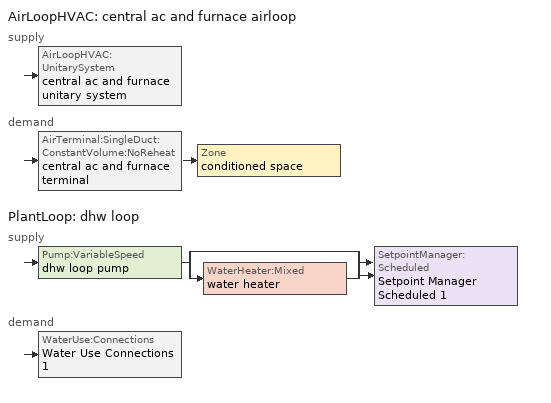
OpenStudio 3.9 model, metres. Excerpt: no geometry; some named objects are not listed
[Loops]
AirLoopHVAC 'central ac and furnace airloop'
 supply: AirLoopHVAC:UnitarySystem 'central ac and furnace unitary system'
 demand: AirTerminal:SingleDuct:ConstantVolume:NoReheat 'central ac and furnace terminal' > Zone 'conditioned space'
PlantLoop 'dhw loop'
 supply: Pump:VariableSpeed 'dhw loop pump' > split
  | bypass
  | WaterHeater:Mixed 'water heater'
  join > SetpointManager:Scheduled 'Setpoint Manager Scheduled 1'
 demand: WaterUse:Connections 'Water Use Connections 1'
[Sizing:Zone]
conditioned space: Zone Cooling Design Supply Air Temperature Input Method=SupplyAirTemperature; Zone Cooling Design Supply Air Temperature {C}=14; Zone Cooling Design Supply Air Temperature Difference {deltaC}=11.11; Zone Heating Design Supply Air Temperature Input Method=SupplyAirTemperature; Zone Heating Design Supply Air Temperature {C}=40; Zone Heating Design Supply Air Temperature Difference {deltaC}=11.11; Zone Cooling Design Supply Air Humidity Ratio {kg-H2O/kg-air}=0.0085; Zone Heating Design Supply Air Humidity Ratio {kg-H2O/kg-air}=0.008; Cooling Design Air Flow Method=DesignDay; Heating Design Air Flow Method=DesignDay; Account for Dedicated Outdoor Air System=No; Dedicated Outdoor Air System Control Strategy=NeutralSupplyAir; Dedicated Outdoor Air Low Setpoint Temperature for Design {C}=autosize; Dedicated Outdoor Air High Setpoint Temperature for Design {C}=autosize; Zone Load Sizing Method=Sensible Load Only No Latent Load; Zone Latent Cooling Design Supply Air Humidity Ratio Input Method=HumidityRatioDifference; Zone Cooling Design Supply Air Humidity Ratio Difference {kgWater/kgDryAir}=0.005; Zone Latent Heating Design Supply Air Humidity Ratio Input Method=HumidityRatioDifference; Zone Humidification Design Supply Air Humidity Ratio Difference {kgWater/kgDryAir}=0.005; Sizing Option=Coincident
[Zone equipment]
conditioned space: central ac and furnace terminal
[Coil:Cooling:DX:SingleSpeed]
central ac and furnace clg coil: Availability Schedule=Always On Discrete; Rated Total Cooling Capacity {W}=6265.79; Rated Sensible Heat Ratio=0.730032; Rated COP {W/W}=3.7702; Rated Air Flow Rate {m3/s}=0.322426; Rated Evaporator Fan Power Per Volume Flow Rate 2017 {W/(m3/s)}=773.3; Rated Evaporator Fan Power Per Volume Flow Rate 2023 {W/(m3/s)}=934.4; Total Cooling Capacity Function of Temperature Curve=Cool-CAP-fT1; Total Cooling Capacity Function of Flow Fraction Curve=Cool-CAP-fFF1; Energy Input Ratio Function of Temperature Curve=Cool-EIR-fT1; Energy Input Ratio Function of Flow Fraction Curve=Cool-EIR-fFF1; Part Load Fraction Correlation Curve=Cool-PLF-fPLR1; Minimum Outdoor Dry-Bulb Temperature for Compressor Operation {C}=-25; Nominal Time for Condensate Removal to Begin {s}=1000; Ratio of Initial Moisture Evaporation Rate and Steady State Latent Capacity=1.5; Maximum Cycling Rate {cycles/hr}=3; Latent Capacity Time Constant {s}=45; Condenser Type=AirCooled; Evaporative Condenser Effectiveness=0.9; Evaporative Condenser Air Flow Rate {m3/s}=autosize; Evaporative Condenser Pump Rated Power Consumption {W}=autosize; Crankcase Heater Capacity {W}=50; Maximum Outdoor Dry-Bulb Temperature for Crankcase Heater Operation {C}=10; Basin Heater Capacity {W/K}=0; Basin Heater Setpoint Temperature {C}=2
[Coil:Heating:Gas]
central ac and furnace htg coil: Availability Schedule=Always On Discrete; Gas Burner Efficiency=0.925; Nominal Capacity {W}=6079.76; On Cycle Parasitic Electric Load {W}=0; Off Cycle Parasitic Gas Load {W}=0; Fuel Type=Propane
[EnergyManagementSystem:Sensor]
Name | Output Variable or Output Meter Index Key | Output Variable or Output Meter
central_ac_and_furnace_clg_coil_s | central ac and furnace clg coil | Cooling Coil Total Cooling Energy
central_ac_and_furnace_htg_coil_s | central ac and furnace htg coil | Heating Coil Heating Energy
water_heater_energy | water heater | Water Heater Electricity Rate
water_heater_on_cycle_parasitic | water heater | Water Heater On Cycle Parasitic Electricity Rate
water_heater_off_cycle_parasitic | water heater | Water Heater Off Cycle Parasitic Electricity Rate
fridge_tin_s; fridge_tin_s_1; tin_s; tin_s_1 | conditioned space | Zone Mean Air Temperature
win_s | conditioned space | Zone Air Humidity Ratio
tout_s | conditioned space | Zone Outdoor Air Drybulb Temperature
conditioned_space_htg_unmet_s | conditioned space | Zone Heating Setpoint Not Met Time
conditioned_space_clg_unmet_s | conditioned space | Zone Cooling Setpoint Not Met Time
dhw_loss | water heater | Water Heater Heat Loss Energy
dhw_rtf | water heater | Water Heater Runtime Fraction
[EnergyManagementSystem:Program]
component_loads_program: Set loads_htg_walls = 0; Set loads_htg_rim_joists = 0; Set loads_htg_foundation_walls = 0; Set loads_htg_floors = 0; Set loads_htg_slabs = 0; Set loads_htg_ceilings = 0; Set loads_htg_roofs = 0; Set loads_htg_windows_conduction = 0; Set loads_htg_windows_solar = 0; Set loads_htg_doors = 0; Set loads_htg_skylights_conduction = 0; Set loads_htg_skylights_solar = 0; Set loads_htg_internal_mass = 0; Set loads_htg_intgains = 0; Set loads_htg_lighting = 0; Set loads_htg_infil = 0; Set loads_htg_mechvent = 0; Set loads_htg_natvent = 0; Set loads_htg_whf = 0; Set loads_htg_ducts = 0; Set loads_clg_walls = 0; Set loads_clg_rim_joists = 0; Set loads_clg_foundation_walls = 0; Set loads_clg_floors = 0; Set loads_clg_slabs = 0; Set loads_clg_ceilings = 0; Set loads_clg_roofs = 0; Set loads_clg_windows_conduction = 0; Set loads_clg_windows_solar = 0; Set loads_clg_doors = 0; Set loads_clg_skylights_conduction = 0; Set loads_clg_skylights_solar = 0; Set loads_clg_internal_mass = 0; Set loads_clg_intgains = 0; Set loads_clg_lighting = 0; Set loads_clg_infil = 0; Set loads_clg_mechvent = 0; Set loads_clg_natvent = 0; Set loads_clg_whf = 0; Set loads_clg_ducts = 0; Set hr_walls = 0; Set hr_walls = hr_walls + s_conv_2 + s_ig_2 + s_sol_2 + s_lgt_2 + s_surf_2; Set hr_walls = hr_walls + s_conv_3 + s_ig_3 + s_sol_3 + s_lgt_3 + s_surf_3; Set hr_walls = hr_walls + s_conv_4 + s_ig_4 + s_sol_4 + s_lgt_4 + s_surf_4; Set hr_walls = hr_walls + s_conv_5 + s_ig_5 + s_sol_5 + s_lgt_5 + s_surf_5; Set hr_rim_joists = 0; Set hr_foundation_walls = 0; Set hr_floors = 0; Set hr_floors = hr_floors + s_conv + s_ig + s_sol + s_lgt + s_surf; Set hr_slabs = 0; Set hr_ceilings = 0; Set hr_roofs = 0; Set hr_roofs = hr_roofs + s_conv_1 + s_ig_1 + s_sol_1 + s_lgt_1 + s_surf_1; Set hr_windows_conduction = 0; Set hr_windows_conduction = hr_windows_conduction + ss_conv_1; Set hr_windows_conduction = hr_windows_conduction + ss_ig_1; Set hr_windows_conduction = hr_windows_conduction + ss_surf_1; Set hr_windows_conduction = hr_windows_conduction + ss_conv_2; Set hr_windows_conduction = hr_windows_conduction + ss_ig_2; Set hr_windows_conduction = hr_windows_conduction + ss_surf_2; Set hr_windows_conduction = hr_windows_conduction + ss_conv_3; Set hr_windows_conduction = hr_windows_conduction + ss_ig_3; Set hr_windows_conduction = hr_windows_conduction + ss_surf_3; Set hr_windows_conduction = hr_windows_conduction + ss_conv_4; Set hr_windows_conduction = hr_windows_conduction + ss_ig_4; Set hr_windows_conduction = hr_windows_conduction + ss_surf_4; Set hr_windows_solar = 0; Set hr_windows_solar = hr_windows_solar - ss_trans_in * ZoneTimestep * 3600 + ss_back_out * ZoneTimestep * 3600 + ss_trans_out * ZoneTimestep * 3600; Set hr_windows_solar = hr_windows_solar - ss_trans_in_1 * ZoneTimestep * 3600 + ss_back_out_1 * ZoneTimestep * 3600 + ss_trans_out_1 * ZoneTimestep * 3600; Set hr_windows_solar = hr_windows_solar - ss_trans_in_2 * ZoneTimestep * 3600 + ss_back_out_2 * ZoneTimestep * 3600 + ss_trans_out_2 * ZoneTimestep * 3600; Set hr_windows_solar = hr_windows_solar - ss_trans_in_3 * ZoneTimestep * 3600 + ss_back_out_3 * ZoneTimestep * 3600 + ss_trans_out_3 * ZoneTimestep * 3600; Set hr_doors = 0; Set hr_doors = hr_doors + ss_sol; Set hr_doors = hr_doors + ss_lgt; Set hr_doors = hr_doors + ss_conv; Set hr_doors = hr_doors + ss_ig; Set hr_doors = hr_doors + ss_surf; Set hr_skylights_conduction = 0; Set hr_skylights_solar = 0; Set hr_internal_mass = 0; Set hr_internal_mass = hr_internal_mass + im_conv + im_ig + im_sol + im_lgt + im_surf; Set hr_internal_mass = hr_internal_mass + im_conv_1 + im_ig_1 + im_sol_1 + im_lgt_1 + im_surf_1; Set hr_intgains = 0; Set hr_intgains = hr_intgains - ig_ee_conv - ig_ee_rad - ig_ee_conv_1 - ig_ee_rad_1 - ig_ee_conv_2 - ig_ee_rad_2 - ig_ee_conv_3 - ig_ee_rad_3 - ig_ee_conv_4 - ig_ee_rad_4 - ig_ee_conv_5 - ig_ee_rad_5 - ig_ee_conv_6 - ig_ee_rad_6 - ig_ee_conv_7 - ig_ee_rad_7 - ig_ee_conv_8 - ig_ee_rad_8 - ig_ee_conv_9 - ig_ee_rad_9 - ig_ee_conv_10 - ig_ee_rad_10 - ig_oe_conv - ig_oe_rad - ig_oe_conv_1 - ig_oe_rad_1 - ig_oe_conv_2 - ig_oe_rad_2 - ig_oe_conv_3 - ig_oe_rad_3 - ig_oe_conv_4 - ig_oe_rad_4 - ig_ppl_conv - ig_ppl_rad; Set hr_lighting = 0; Set hr_lighting = hr_lighting - ig_lgt_conv - ig_lgt_rad - ig_lgt_vis; Set hr_infil = 0; Set hr_infil = hr_infil - airflow_gain + airflow_loss; Set hr_natvent = 0; Set hr_natvent = hr_natvent - airflow_gain_1 + airflow_loss_1; Set hr_whf = 0; Set hr_whf = hr_whf - airflow_gain_2 + airflow_loss_2; Set hr_mechvent = 0; Set hr_mechvent = hr_mechvent - mv_conv - mv_rad - mv_conv_1 - mv_rad_1 - mv_conv_2 - mv_rad_2 - mv_conv_3 - mv_rad_3 - mv_conv_4 - mv_rad_4 - mv_conv_5 - mv_rad_5; Set hr_ducts = 0; Set hr_intgains = hr_intgains + dhw_loss * (1.0*(1-dhw_rtf) + 1.0*dhw_rtf); Set htg_mode = 0; Set clg_mode = 0; If (htg_load_cond > 0); Set htg_mode = 1.0; ElseIf (clg_load_cond > 0); Set clg_mode = 1.0; Else; Set htg_season = 0; Set clg_season = 0; If ((DayOfYear >= 1) && (DayOfYear <= 365)); Set clg_season = 1; EndIf; If ((DayOfYear >= 1) && (DayOfYear <= 365)); Set htg_season = 1; EndIf; If ((airflow_gain_1 <> 0) || (airflow_loss_1 <> 0)) && (clg_season == 1); Set clg_mode = 1.0; ElseIf ((airflow_gain_2 <> 0) || (airflow_loss_2 <> 0)) && (clg_season == 1); Set clg_mode = 1.0; Else; Set Tmid_setpoint = (htg_sp_s_1 + clg_sp_s_1) / 2; If (tin_s_1 > Tmid_setpoint) && (clg_season == 1); Set clg_mode = 1.0; ElseIf (tin_s_1 < Tmid_setpoint) && (htg_season == 1); Set htg_mode = 1.0; EndIf; EndIf; EndIf; Set loads_htg_walls = loads_htg_walls + (hr_walls * htg_mode * 1); Set loads_htg_rim_joists = loads_htg_rim_joists + (hr_rim_joists * htg_mode * 1); Set loads_htg_foundation_walls = loads_htg_foundation_walls + (hr_foundation_walls * htg_mode * 1); Set loads_htg_floors = loads_htg_floors + (hr_floors * htg_mode * 1); Set loads_htg_slabs = loads_htg_slabs + (hr_slabs * htg_mode * 1); Set loads_htg_ceilings = loads_htg_ceilings + (hr_ceilings * htg_mode * 1); Set loads_htg_roofs = loads_htg_roofs + (hr_roofs * htg_mode * 1); Set loads_htg_windows_conduction = loads_htg_windows_conduction + (hr_windows_conduction * htg_mode * 1); Set loads_htg_windows_solar = loads_htg_windows_solar + (hr_windows_solar * htg_mode * 1); Set loads_htg_doors = loads_htg_doors + (hr_doors * htg_mode * 1); Set loads_htg_skylights_conduction = loads_htg_skylights_conduction + (hr_skylights_conduction * htg_mode * 1); Set loads_htg_skylights_solar = loads_htg_skylights_solar + (hr_skylights_solar * htg_mode * 1); Set loads_htg_internal_mass = loads_htg_internal_mass + (hr_internal_mass * htg_mode * 1); Set loads_htg_intgains = loads_htg_intgains + (hr_intgains * htg_mode * 1); Set loads_htg_lighting = loads_htg_lighting + (hr_lighting * htg_mode * 1); Set loads_htg_infil = loads_htg_infil + (hr_infil * htg_mode * 1); Set loads_htg_mechvent = loads_htg_mechvent + (hr_mechvent * htg_mode * 1); Set loads_htg_natvent = loads_htg_natvent + (hr_natvent * htg_mode * 1); Set loads_htg_whf = loads_htg_whf + (hr_whf * htg_mode * 1); Set loads_htg_ducts = loads_htg_ducts + (hr_ducts * htg_mode * 1); Set loads_clg_walls = loads_clg_walls + (-hr_walls * clg_mode * 1); Set loads_clg_rim_joists = loads_clg_rim_joists + (-hr_rim_joists * clg_mode * 1); Set loads_clg_foundation_walls = loads_clg_foundation_walls + (-hr_foundation_walls * clg_mode * 1); Set loads_clg_floors = loads_clg_floors + (-hr_floors * clg_mode * 1); Set loads_clg_slabs = loads_clg_slabs + (-hr_slabs * clg_mode * 1); Set loads_clg_ceilings = loads_clg_ceilings + (-hr_ceilings * clg_mode * 1); Set loads_clg_roofs = loads_clg_roofs + (-hr_roofs * clg_mode * 1); Set loads_clg_windows_conduction = loads_clg_windows_conduction + (-hr_windows_conduction * clg_mode * 1); Set loads_clg_windows_solar = loads_clg_windows_solar + (-hr_windows_solar * clg_mode * 1); Set loads_clg_doors = loads_clg_doors + (-hr_doors * clg_mode * 1); Set loads_clg_skylights_conduction = loads_clg_skylights_conduction + (-hr_skylights_conduction * clg_mode * 1); Set loads_clg_skylights_solar = loads_clg_skylights_solar + (-hr_skylights_solar * clg_mode * 1); Set loads_clg_internal_mass = loads_clg_internal_mass + (-hr_internal_mass * clg_mode * 1); Set loads_clg_intgains = loads_clg_intgains + (-hr_intgains * clg_mode * 1); Set loads_clg_lighting = loads_clg_lighting + (-hr_lighting * clg_mode * 1); Set loads_clg_infil = loads_clg_infil + (-hr_infil * clg_mode * 1); Set loads_clg_mechvent = loads_clg_mechvent + (-hr_mechvent * clg_mode * 1); Set loads_clg_natvent = loads_clg_natvent + (-hr_natvent * clg_mode * 1); Set loads_clg_whf = loads_clg_whf + (-hr_whf * clg_mode * 1); Set loads_clg_ducts = loads_clg_ducts + (-hr_ducts * clg_mode * 1)
[AirLoopHVAC:UnitarySystem]
central ac and furnace unitary system: Control Type=Load; Controlling Zone or Thermostat Location=conditioned space; Dehumidification Control Type=None; Availability Schedule=Always On Discrete; Supply Fan=central ac and furnace supply fan; Fan Placement=BlowThrough; Supply Air Fan Operating Mode Schedule=central ac and furnace auto fan schedule; Heating Coil=central ac and furnace htg coil; DX Heating Coil Sizing Ratio=1; Cooling Coil=central ac and furnace clg coil; Use DOAS DX Cooling Coil=No; DOAS DX Cooling Coil Leaving Minimum Air Temperature {C}=2; Latent Load Control=SensibleOnlyLoadControl; Supply Air Flow Rate Method During Cooling Operation=SupplyAirFlowRate; Supply Air Flow Rate During Cooling Operation {m3/s}=0.32706; Supply Air Flow Rate Method During Heating Operation=SupplyAirFlowRate; Supply Air Flow Rate During Heating Operation {m3/s}=0.181228; Supply Air Flow Rate Method When No Cooling or Heating is Required=SupplyAirFlowRate; Supply Air Flow Rate When No Cooling or Heating is Required {m3/s}=0; No Load Supply Air Flow Rate Control Set To Low Speed=Yes; Maximum Supply Air Temperature {C}=48.8889; Maximum Outdoor Dry-Bulb Temperature for Supplemental Heater Operation {C}=21; Ancilliary On-Cycle Electric Power {W}=0; Ancilliary Off-Cycle Electric Power {W}=0
[AirLoopHVAC]
central ac and furnace airloop: Availability Schedule=Always On Discrete; Design Supply Air Flow Rate {m3/s}=0.32706; Design Return Air Flow Fraction of Supply Air Flow=1
[Sizing:System]
central ac and furnace airloop: Central Heating Maximum System Air Flow Ratio=0.3; Preheat Design Temperature {C}=7; Preheat Design Humidity Ratio {kg-H2O/kg-Air}=0.008; Precool Design Temperature {C}=12.8; Precool Design Humidity Ratio {kg-H2O/kg-Air}=0.008; Central Cooling Design Supply Air Temperature {C}=12.8; Central Heating Design Supply Air Temperature {C}=16.7; 100% Outdoor Air in Cooling=Yes; 100% Outdoor Air in Heating=Yes; Central Cooling Design Supply Air Humidity Ratio {kg-H2O/kg-Air}=0.0085; Zone Maximum Outdoor Air Fraction=1; Cooling Supply Air Flow Rate Per Floor Area {m3/s-m2}=0.00996765; Cooling Fraction of Autosized Cooling Supply Air Flow Rate=1; Cooling Supply Air Flow Rate Per Unit Cooling Capacity {m3/s-W}=3.94755e-05; Heating Supply Air Flow Rate Per Floor Area {m3/s-m2}=0.00996765; Heating Fraction of Autosized Heating Supply Air Flow Rate=1; Heating Fraction of Autosized Cooling Supply Air Flow Rate=1; Heating Supply Air Flow Rate Per Unit Heating Capacity {m3/s-W}=3.15882e-05; Cooling Design Capacity Method=CoolingDesignCapacity; Cooling Design Capacity {W}=autosize; Cooling Design Capacity Per Floor Area {W/m2}=234.7; Fraction of Autosized Cooling Design Capacity=1; Heating Design Capacity Method=HeatingDesignCapacity; Heating Design Capacity {W}=autosize; Heating Design Capacity Per Floor Area {W/m2}=157; Fraction of Autosized Heating Design Capacity=1; Central Cooling Capacity Control Method=OnOff; Occupant Diversity=autosize
[AirTerminal:SingleDuct:ConstantVolume:NoReheat]
central ac and furnace terminal: Availability Schedule=Always On Discrete; Maximum Air Flow Rate {m3/s}=0.32706
[ElectricEquipment:Definition] Design Level Calculation Method=EquipmentLevel
Name | Design Level {W} | Fraction Latent | Fraction Radiant | Fraction Lost
clothes washer | 537.7 | 0.03 | 0.162 | 0.7
dishwasher | 658.906 | 0.3 | 0.18 | 0.4
[PlantLoop]
dhw loop: Fluid Type=Water; Glycol Concentration=0; Maximum Loop Flow Rate {m3/s}=0.01; Plant Loop Volume {m3}=0.003; Load Distribution Scheme=Optimal
[Sizing:Plant]
dhw loop: Loop Type=Heating; Design Loop Exit Temperature {C}=52.6667; Loop Design Temperature Difference {deltaC}=5.55556; Sizing Option=NonCoincident; Zone Timesteps in Averaging Window=1; Coincident Sizing Factor Mode=None
[Pump:VariableSpeed]
dhw loop pump: Rated Flow Rate {m3/s}=0.01; Rated Pump Head {Pa}=1; Rated Power Consumption {W}=0; Motor Efficiency=0.85; Fraction of Motor Inefficiencies to Fluid Stream=0; Coefficient 1 of the Part Load Performance Curve=0; Coefficient 2 of the Part Load Performance Curve=1; Coefficient 3 of the Part Load Performance Curve=0; Coefficient 4 of the Part Load Performance Curve=0; Minimum Flow Rate {m3/s}=0; Pump Control Type=Intermittent; Skin Loss Radiative Fraction=0.5; Design Power Sizing Method=PowerPerFlowPerPressure; Design Electric Power per Unit Flow Rate {W/(m3/s)}=348701.1; Design Shaft Power per Unit Flow Rate per Unit Head {W-s/m3-Pa}=1.28205; Design Minimum Flow Rate Fraction=0
[SetpointManager:Scheduled]
Setpoint Manager Scheduled 1: Control Variable=Temperature; Schedule=dhw temp
[WaterHeater:Mixed]
water heater: Tank Volume {m3}=0.170344; Setpoint Temperature Schedule=water heater setpoint; Deadband Temperature Difference {deltaC}=2; Maximum Temperature Limit {C}=99; Heater Control Type=Cycle; Heater Maximum Capacity {W}=5500.06; Heater Minimum Capacity {W}=0; Heater Fuel Type=Electricity; Heater Thermal Efficiency=1; Off Cycle Parasitic Fuel Consumption Rate {W}=0; Off Cycle Parasitic Fuel Type=Electricity; Off Cycle Parasitic Heat Fraction to Tank=0; On Cycle Parasitic Fuel Consumption Rate {W}=0; On Cycle Parasitic Fuel Type=Electricity; On Cycle Parasitic Heat Fraction to Tank=0; Ambient Temperature Indicator=ThermalZone; Ambient Temperature Thermal Zone=conditioned space; Off Cycle Loss Coefficient to Ambient Temperature {W/K}=1.16351; Off Cycle Loss Fraction to Thermal Zone=1; On Cycle Loss Coefficient to Ambient Temperature {W/K}=1.16351; On Cycle Loss Fraction to Thermal Zone=1; Use Side Effectiveness=1; Source Side Effectiveness=1; Use Side Design Flow Rate {m3/s}=autosize; Source Side Design Flow Rate {m3/s}=autosize; Indirect Water Heating Recovery Time {hr}=1.5; Source Side Flow Control Mode=IndirectHeatPrimarySetpoint
[WaterHeater:Sizing]
water heater: Design Mode=PeakDraw; Time Storage Can Meet Peak Draw {hr}=0.538503; Time for Tank Recovery {hr}=0; Nominal Tank Volume for Autosizing Plant Connections {m3}=1
[WaterUse:Connections]
Water Use Connections 1: Drain Water Heat Exchanger Type=None; Drain Water Heat Exchanger Destination=Plant; Water Use Equipment Name 1=dhw fixtures; Water Use Equipment Name 2=dhw distribution waste; Water Use Equipment Name 3=clothes washer; Water Use Equipment Name 4=dishwasher
[WaterUse:Equipment:Definition]
Name | Peak Flow Rate {m3/s} | Target Temperature Schedule
dhw fixtures | 4.46165e-05 | mixed water temperature schedule
dhw distribution waste | 1.35258e-05 | mixed water temperature schedule
clothes washer | 9.49121e-06
dishwasher | 5.53472e-06
[Curve:Biquadratic] Minimum Value of x=-100; Maximum Value of x=100; Minimum Value of y=-100; Maximum Value of y=100
Name | Coefficient1 Constant | Coefficient2 x | Coefficient3 x**2 | Coefficient4 y | Coefficient5 y**2 | Coefficient6 x*y
Cool-CAP-fT1 | 1.55736 | -0.0744482 | 0.0030986 | 0.00145958 | -4.1148e-05 | -0.000426714
Cool-EIR-fT1 | -0.350448 | 0.11681 | -0.00339951 | -0.00122609 | 0.000600809 | -0.000466884
[Curve:Quadratic] Minimum Value of x=0
Name | Coefficient1 Constant | Coefficient2 x | Coefficient3 x**2 | Maximum Value of x | Minimum Curve Output | Maximum Curve Output
Cool-CAP-fFF1 | 0.718664 | 0.417974 | -0.136638 | 2 | 0 | 2
Cool-EIR-fFF1 | 1.14349 | -0.13944 | -0.00404779 | 2 | 0 | 2
Cool-PLF-fPLR1 | 0.93 | 0.07 | 0 | 1 | 0.7 | 1
[Schedule:Constant]
Name | Value
Always On Discrete | 1
central ac and furnace auto fan schedule | 0
dhw temp; water heater setpoint | 52.6667
mixed water temperature schedule | 40.5556
[Schedule:File]
dishwasher: External File=External File 1; Column Number=7; Rows to Skip at Top=1; Number of Hours of Data=8760; Interpolate to Timestep=Yes; Minutes per Item=15; Translate File With Relative Path=Yes
